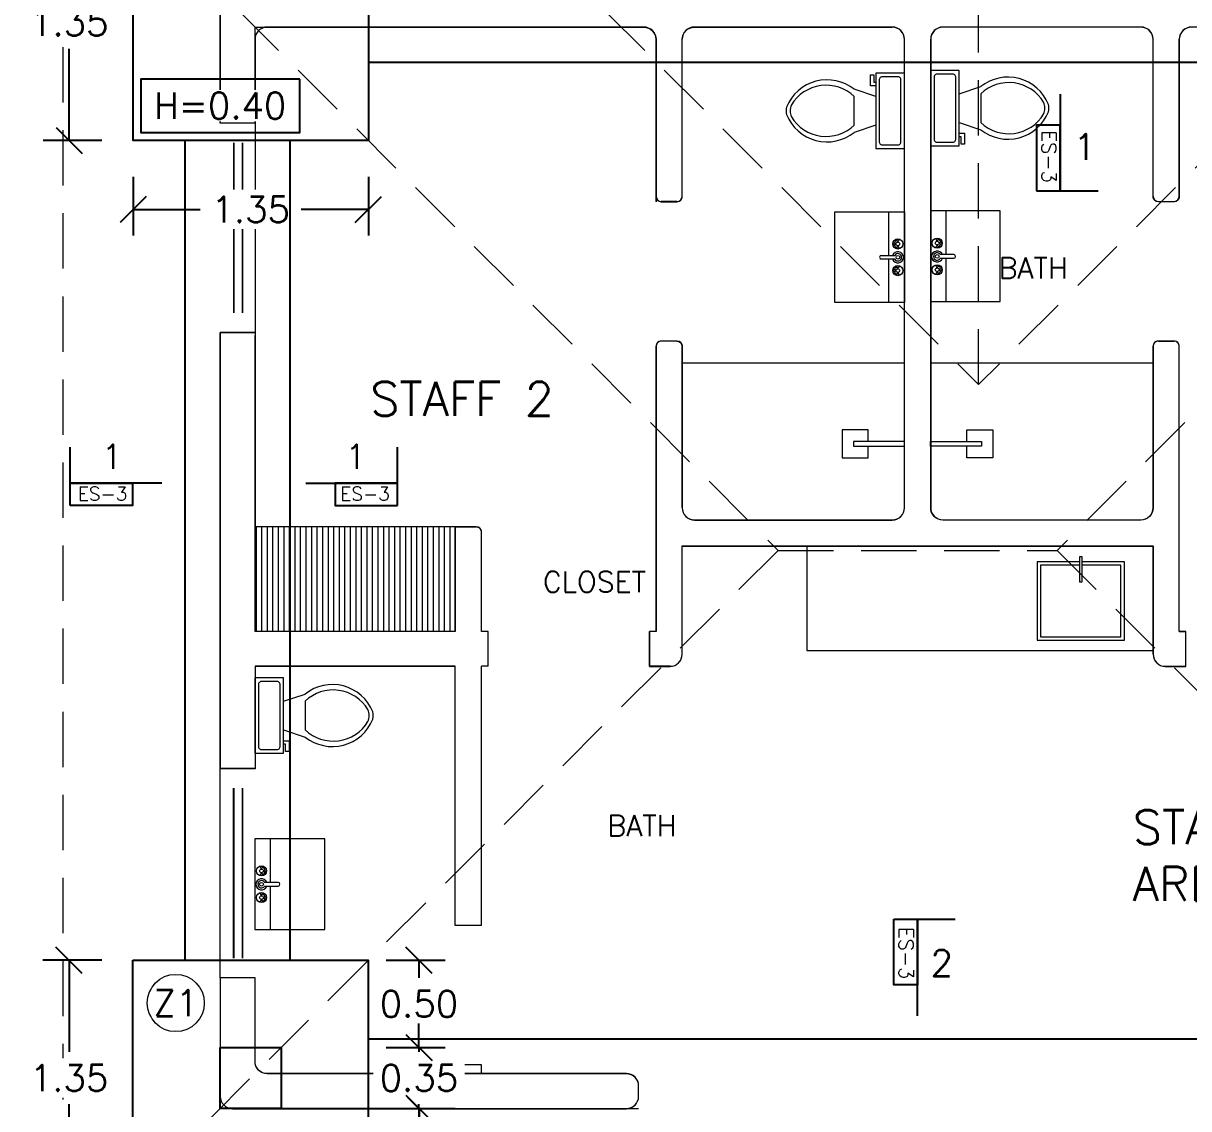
# Model space of a CAD drawing. Header units: metres. Extents: x -25 to 234, y -25 to 53.
# Drawn here: x 84.4 to 91.08, y 28.46 to 34.68 of the extents above; entities that cross this region are included whole.
import ezdxf

# ---------------------------------------------------------------- set-up
doc = ezdxf.new("R2010")
doc.units = ezdxf.units.M
doc.header["$LTSCALE"] = 0.1
doc.header["$MEASUREMENT"] = 0
doc.header["$PDMODE"] = 66
doc.linetypes.add('CONTINUA', pattern=[0])
doc.linetypes.add('HIDDEN2', pattern=[4.7625, 3.175, -1.5875])
for name, color, linetype, lineweight in [('0-S-GRID-IDEN', 1, 'Continuous', 9), ('01a_Mobiliario', 250, 'Continuous', 0), ('02_mobiliario', 250, 'Continuous', 5), ('A-DOOR', 251, 'Continuous', 5), ('A-WALL', 7, 'Continuous', 5), ('baños', 251, 'Continuous', 0), ('closets', 253, 'Continuous', 0), ('MOB FIJOS', 251, 'Continuous', 0), ('piscina', 131, 'Continuous', 0), ('piso', 253, 'Continuous', 0)]:
    doc.layers.add(name, color=color, linetype=linetype, lineweight=lineweight)
for name, color, linetype in [('001-DIMTEXTO', 4, 'Continuous'), ('DIMENSIONES', 7, 'Continuous'), ('DIMTEXTO', 4, 'Continuous'), ('HATCH', 8, 'Continuous'), ('TEXTOS', 4, 'Continuous'), ('ZAPATAS', 6, 'Continuous')]:
    doc.layers.add(name, color=color, linetype=linetype)
doc.layers.add('Techos 1', color=7, linetype='HIDDEN2', lineweight=9, true_color=0x42391a)
doc.styles.add('SMPLEX', font='simplex.shx')
doc.styles.get("Standard").update_dxf_attribs({"font": 'arial.ttf'})
doc.dimstyles.new('DIM-75', dxfattribs={"dimscale": 0.75, "dimtxt": 0.2, "dimasz": 0.2, "dimexe": 0.2, "dimexo": 0.2, "dimgap": 0.1, "dimtad": 0, "dimtih": 1, "dimtoh": 1, "dimzin": 0, "dimdsep": 46, "dimtxsty": 'SMPLEX', "dimblk1": 'OBLIQUE', "dimblk2": 'OBLIQUE', "dimsah": 1, "dimcen": 0.2, "dimclrd": 4, "dimclre": 4, "dimclrt": 4, "dimadec": 0, "dimazin": 0, "dimtfac": 1, "dimtmove": 1, "dimatfit": 3, "dimldrblk": 'OPEN30', "dimfxl": 0.25, "dimfxlon": 1, "dimtfill": 1, "dimtolj": 1, "dimtzin": 0, "dimarcsym": 0})

# ---------------------------------------------------------------- blocks, each defined once
blk = doc.blocks.new('PL MUEBLES 1N NASAS 09')
at = {"layer": 'closets', "transparency": 33554687}
h = blk.add_hatch(dxfattribs=at)
h.set_pattern_fill('LINE', color=4, scale=0.01, angle=90)
h.set_pattern_definition([(90, (-65.77313, 232.010073), (-0.03175, 2e-18), [])])
h.paths.add_polyline_path([(40.03, 36.2941), (41.1786, 36.2941), (41.1786, 35.6941), (40.03, 35.6941)])
at = {"layer": '01a_Mobiliario', "color": 4, "transparency": 33554684}
blk.add_line((43.1949, 35.584), (45.1807, 35.584), dxfattribs=at)
at = {"layer": '02_mobiliario', "color": 4}
for p, q in [((43.1949, 36.184), (43.1949, 35.584)), ((43.1949, 35.584), (43.2449, 35.584))]:
    blk.add_line(p, q, dxfattribs=at)
at = {"layer": 'A-WALL', "color": 4}
for p, q in [((39.8305, 39.289), (39.8305, 38.6083)), ((42.2605, 39.159), (40.1005, 39.159)), ((43.6855, 39.159), (42.5505, 39.159)), ((45.1112, 39.159), (43.9755, 39.159)), ((40.0305, 39.089), (40.0305, 35.6941)), ((42.3305, 38.159), (42.3305, 39.089)), ((42.4805, 38.189), (42.4805, 39.089)), ((43.7555, 36.404), (43.7555, 39.089)), ((43.9055, 36.404), (43.9055, 39.089)), ((45.1812, 38.189), (45.1812, 39.089)), ((45.3312, 38.189), (45.3312, 39.089)), ((40.0305, 38.6083), (39.8305, 38.6083)), ((42.3305, 38.189), (42.3305, 38.309)), ((42.4505, 38.159), (42.3605, 38.159)), ((45.2112, 38.159), (45.3012, 38.159)), ((39.8305, 37.4083), (39.8305, 34.9083)), ((40.0305, 37.4083), (39.8305, 37.4083)), ((42.3305, 35.6941), (42.3305, 37.329)), ((42.4505, 37.359), (42.3605, 37.359)), ((42.4805, 36.404), (42.4805, 37.329)), ((45.1812, 36.404), (45.1812, 37.329)), ((45.2112, 37.359), (45.3012, 37.359)), ((45.3312, 35.6941), (45.3312, 37.329)), ((41.1791, 35.6941), (41.1791, 36.2941)), ((41.1791, 36.2941), (41.2991, 36.2941)), ((42.5505, 36.334), (43.6855, 36.334)), ((43.9755, 36.334), (45.1112, 36.334)), ((41.3291, 35.6941), (41.3291, 36.2641)), ((42.4805, 35.5641), (42.4805, 36.184)), ((42.4805, 36.184), (45.1812, 36.184)), ((45.1812, 35.5641), (45.1812, 36.184)), ((41.1791, 35.6941), (40.0305, 35.6941)), ((41.3673, 35.6941), (41.3291, 35.6941)), ((41.3673, 35.4941), (41.3673, 35.6941)), ((42.3305, 35.6941), (42.2923, 35.6941)), ((42.2923, 35.4941), (42.2923, 35.6941)), ((45.3312, 35.6941), (45.3694, 35.6941)), ((45.3694, 35.4941), (45.3694, 35.6941)), ((39.8305, 35.5583), (39.8305, 34.9083)), ((40.0305, 35.4941), (40.0305, 34.9083)), ((41.1791, 35.4941), (40.0305, 35.4941)), ((41.1791, 34.009), (41.1791, 35.4941)), ((41.3673, 35.4941), (41.3291, 35.4941)), ((41.3291, 34.009), (41.3291, 35.4941)), ((42.4105, 35.4941), (42.2923, 35.4941)), ((45.2512, 35.4941), (45.3694, 35.4941)), ((40.0305, 34.9083), (39.8305, 34.9083)), ((41.3291, 34.009), (41.1791, 34.009)), ((39.8305, 33.7083), (39.8305, 33.029)), ((40.0305, 33.7083), (39.8305, 33.7083)), ((41.3291, 33.209), (41.1791, 33.209)), ((41.1791, 33.159), (41.1791, 33.209)), ((41.3291, 33.159), (41.3291, 33.209))]:
    blk.add_line(p, q, dxfattribs=at)
for points in [[(41.1791, 33.159), (40.1005, 33.159, -0.414214), (40.0305, 33.229), (40.0305, 33.7083)], [(39.9005, 32.959), (42.1605, 32.959, 0.414213), (42.2305, 33.029), (42.2305, 33.089, 0.414214), (42.1605, 33.159), (41.0791, 33.159)]]:
    blk.add_lwpolyline(points, format="xyb", dxfattribs=at)
blk.add_lwpolyline([(41.1791, 32.959), (40.0305, 32.959)], dxfattribs=at)
for centre, radius, start, end in [((40.1005, 39.089), 0.07, 90, 180), ((42.2605, 39.089), 0.07, 360, 90), ((42.5505, 39.089), 0.07, 90, 180), ((43.6855, 39.089), 0.07, 360, 90), ((43.9755, 39.089), 0.07, 90, 180), ((45.1112, 39.089), 0.07, 0, 90), ((45.4012, 39.089), 0.07, 90, 180), ((42.3605, 38.189), 0.03, 180, 270), ((42.4505, 38.189), 0.03, 270, 360), ((45.2112, 38.189), 0.03, 180, 270), ((45.3012, 38.189), 0.03, 270, 360), ((42.3605, 37.329), 0.03, 90, 180), ((42.4505, 37.329), 0.03, 360, 90), ((45.2112, 37.329), 0.03, 90, 180), ((45.3012, 37.329), 0.03, 360, 90), ((42.5505, 36.404), 0.07, 180, 270), ((43.6855, 36.404), 0.07, 270, 360), ((43.9755, 36.404), 0.07, 180, 270), ((45.1112, 36.404), 0.07, 270, 0), ((41.2991, 36.2641), 0.03, 0, 90), ((42.4105, 35.5641), 0.07, 270, 0), ((45.2512, 35.5641), 0.07, 180, 270), ((39.9005, 33.029), 0.07, 180, 269.9999)]:
    blk.add_arc(centre, radius, start, end, dxfattribs=at)
at = {"layer": 'baños', "color": 4}
for p, q in [((43.5596, 38.8227), (43.5596, 38.8844)), ((43.5596, 38.8844), (43.5802, 38.8844)), ((43.5802, 38.8844), (43.5802, 38.8432)), ((43.5802, 38.8432), (43.5905, 38.8432)), ((44.0284, 38.8895), (43.9462, 38.8895)), ((43.5905, 38.761), (43.4671, 38.8021)), ((43.5905, 38.8227), (43.5596, 38.8227)), ((44.0696, 38.7764), (44.193, 38.8175)), ((44.193, 38.7764), (44.193, 38.6118)), ((43.4671, 38.5964), (43.4671, 38.761)), ((43.5905, 38.5964), (43.4671, 38.5553)), ((44.0696, 38.6118), (44.193, 38.5707)), ((44.0696, 38.5501), (44.1004, 38.5501)), ((44.0798, 38.5296), (44.0696, 38.5296)), ((44.0798, 38.4884), (44.0798, 38.5296)), ((44.1004, 38.5501), (44.1004, 38.4884)), ((43.6316, 38.4833), (43.7139, 38.4833)), ((44.1004, 38.4884), (44.0798, 38.4884)), ((43.6653, 37.8496), (43.6653, 38.1003)), ((43.9948, 37.8544), (43.9948, 38.1051)), ((43.7072, 37.9182), (43.7015, 37.9182)), ((43.7072, 37.913), (43.7015, 37.913)), ((43.7147, 37.9258), (43.7147, 37.9314)), ((43.7147, 37.9055), (43.7147, 37.8998)), ((43.72, 37.9257), (43.72, 37.9314)), ((43.72, 37.9054), (43.72, 37.8998)), ((43.9401, 37.9305), (43.9401, 37.9362)), ((43.9401, 37.9102), (43.9401, 37.9045)), ((43.9453, 37.9305), (43.9453, 37.9362)), ((43.9453, 37.9103), (43.9453, 37.9045)), ((43.9528, 37.923), (43.9585, 37.923)), ((43.9529, 37.9177), (43.9585, 37.9177)), ((43.6224, 37.8496), (43.6991, 37.8496)), ((44.0377, 37.8544), (43.9609, 37.8544)), ((43.9609, 37.8333), (44.0377, 37.8333)), ((43.9948, 37.5851), (43.9948, 37.8333)), ((43.6991, 37.8285), (43.6224, 37.8285)), ((43.6653, 37.5803), (43.6653, 37.8285)), ((43.7072, 37.7652), (43.7015, 37.7652)), ((43.7147, 37.7727), (43.7147, 37.7784)), ((43.72, 37.7727), (43.72, 37.7784)), ((43.9401, 37.7774), (43.9401, 37.7832)), ((43.9453, 37.7775), (43.9453, 37.7832)), ((43.9528, 37.77), (43.9585, 37.77)), ((43.9529, 37.7647), (43.9585, 37.7647)), ((43.7072, 37.7599), (43.7015, 37.7599)), ((43.7147, 37.7525), (43.7147, 37.7467)), ((43.72, 37.7524), (43.72, 37.7467)), ((43.9401, 37.7572), (43.9401, 37.7515)), ((43.9453, 37.7572), (43.9453, 37.7515)), ((42.48, 37.234), (43.755, 37.234)), ((43.905, 37.234), (45.1807, 37.234)), ((43.5468, 36.8505), (43.3982, 36.8505)), ((43.3982, 36.8505), (43.3982, 36.6886)), ((43.5468, 36.7839), (43.5468, 36.8505)), ((44.1132, 36.7839), (44.1132, 36.8505)), ((44.1132, 36.8505), (44.2618, 36.8505)), ((44.2618, 36.8505), (44.2618, 36.6886)), ((43.755, 36.7839), (43.463, 36.7839)), ((43.463, 36.7839), (43.463, 36.7563)), ((43.755, 36.7563), (43.755, 36.7839)), ((43.905, 36.7839), (44.1971, 36.7839)), ((43.905, 36.7563), (43.905, 36.7839)), ((44.1971, 36.7839), (44.1971, 36.7563)), ((43.463, 36.7563), (43.755, 36.7563)), ((43.5468, 36.6886), (43.5468, 36.7563)), ((44.1971, 36.7563), (43.905, 36.7563)), ((44.1132, 36.6886), (44.1132, 36.7563)), ((43.3982, 36.6886), (43.5468, 36.6886)), ((44.2618, 36.6886), (44.1132, 36.6886)), ((40.1534, 35.4072), (40.0712, 35.4072)), ((40.1946, 35.294), (40.318, 35.3352)), ((40.318, 35.294), (40.318, 35.1295)), ((40.1946, 35.1295), (40.318, 35.0884)), ((40.1946, 35.0678), (40.2254, 35.0678)), ((40.2048, 35.0472), (40.1946, 35.0472)), ((40.2048, 35.0061), (40.2048, 35.0472)), ((40.2254, 35.0678), (40.2254, 35.0061)), ((40.2254, 35.0061), (40.2048, 35.0061)), ((40.1198, 34.2552), (40.1198, 34.5058)), ((40.0651, 34.3312), (40.0651, 34.3369)), ((40.0651, 34.3109), (40.0651, 34.3053)), ((40.0703, 34.3313), (40.0703, 34.3369)), ((40.0703, 34.311), (40.0703, 34.3053)), ((40.0778, 34.3238), (40.0835, 34.3238)), ((40.0779, 34.3185), (40.0835, 34.3185)), ((40.1627, 34.2552), (40.0859, 34.2552)), ((40.0859, 34.234), (40.1627, 34.234)), ((40.1198, 33.9858), (40.1198, 34.234)), ((40.0651, 34.1782), (40.0651, 34.1839)), ((40.0651, 34.1579), (40.0651, 34.1522)), ((40.0703, 34.1783), (40.0703, 34.1839)), ((40.0703, 34.158), (40.0703, 34.1522)), ((40.0778, 34.1707), (40.0835, 34.1707)), ((40.0779, 34.1654), (40.0835, 34.1654))]:
    blk.add_line(p, q, dxfattribs=at)
for points in [[(44.0696, 38.91), (43.905, 38.91), (43.905, 38.4781), (44.0696, 38.4781)], [(43.5905, 38.4627), (43.755, 38.4627), (43.755, 38.8946), (43.5905, 38.8946)], [(43.355, 38.1003), (43.755, 38.1003), (43.755, 37.5803), (43.355, 37.5803)], [(44.305, 38.1051), (43.905, 38.1051), (43.905, 37.5851), (44.305, 37.5851)], [(40.1946, 35.4277), (40.03, 35.4277), (40.03, 34.9958), (40.1946, 34.9958)], [(40.43, 34.5058), (40.03, 34.5058), (40.03, 33.9858), (40.43, 33.9858)]]:
    blk.add_lwpolyline(points, close=True, dxfattribs=at)
for points in [[(43.611, 38.8535), (43.611, 38.5039)], [(43.7139, 38.8741), (43.6316, 38.8741)], [(43.7344, 38.5039), (43.7344, 38.8535)], [(43.9256, 38.8689), (43.9256, 38.5193)], [(44.049, 38.5193), (44.049, 38.8689)], [(43.9462, 38.4987), (44.0284, 38.4987)], [(40.0506, 35.3866), (40.0506, 35.0369)], [(40.174, 35.0369), (40.174, 35.3866)], [(40.0712, 35.0164), (40.1534, 35.0164)]]:
    blk.add_lwpolyline(points, dxfattribs=at)
for centre, radius in [((43.7173, 37.9156), 0.029), ((43.6962, 37.9156), 0.0059), ((43.7173, 37.9156), 0.0106), ((43.7173, 37.9367), 0.0059), ((43.7173, 37.8945), 0.0059), ((43.9427, 37.9204), 0.029), ((43.9427, 37.9204), 0.0106), ((43.9427, 37.9415), 0.0059), ((43.9427, 37.8993), 0.0059), ((43.9638, 37.9204), 0.0059), ((43.7173, 37.8391), 0.0106), ((43.9427, 37.8438), 0.0106), ((43.7173, 37.7626), 0.029), ((43.6962, 37.7626), 0.0059), ((43.7173, 37.7626), 0.0106), ((43.7173, 37.7837), 0.0059), ((43.9427, 37.7673), 0.029), ((43.9427, 37.7673), 0.0106), ((43.9427, 37.7884), 0.0059), ((43.9638, 37.7673), 0.0059), ((43.7173, 37.7415), 0.0059), ((43.9427, 37.7462), 0.0059), ((40.0677, 34.3211), 0.029), ((40.0677, 34.3211), 0.0106), ((40.0677, 34.3422), 0.0059), ((40.0677, 34.3), 0.0059), ((40.0888, 34.3211), 0.0059), ((40.0677, 34.2446), 0.0106), ((40.0677, 34.1681), 0.029), ((40.0677, 34.1681), 0.0106), ((40.0677, 34.1892), 0.0059), ((40.0888, 34.1681), 0.0059), ((40.0677, 34.147), 0.0059)]:
    blk.add_circle(centre, radius, dxfattribs=at)
for centre, radius, start, end in [((43.3112, 38.6063), 0.2503, 51.46911, 157.97143), ((43.629, 38.8561), 0.0182, 81.8699, 188.1301), ((43.7165, 38.8561), 0.0182, 351.8699, 98.1301), ((43.9436, 38.8715), 0.0182, 81.8699, 188.1301), ((44.031, 38.8715), 0.0182, 351.8699, 98.1301), ((44.3489, 38.6217), 0.2503, 22.02843, 128.53071), ((44.3537, 38.6077), 0.233, 31.05301, 133.63209), ((43.3063, 38.5923), 0.233, 46.36773, 148.94682), ((43.1586, 38.6787), 0.0823, 164.86053, 195.13947), ((43.1817, 38.6787), 0.0823, 155.73182, 204.26817), ((44.4784, 38.6941), 0.0823, 335.73182, 24.26817), ((44.5015, 38.6941), 0.0823, 344.86053, 15.13947), ((43.3112, 38.7511), 0.2503, 202.02843, 308.53071), ((43.3063, 38.7651), 0.233, 211.05301, 313.63209), ((44.3489, 38.7665), 0.2503, 231.46911, 337.97143), ((44.3537, 38.7805), 0.233, 226.36773, 328.94682), ((43.629, 38.5013), 0.0182, 171.8699, 278.1301), ((43.7165, 38.5013), 0.0182, 261.8699, 8.1301), ((43.9436, 38.5167), 0.0182, 171.8699, 278.1301), ((44.031, 38.5167), 0.0182, 261.8699, 8.1301), ((43.7173, 37.9156), 0.0211, 105.7907, 164.7593), ((43.7173, 37.9156), 0.0211, 195.9211, 253.5587), ((43.9427, 37.9204), 0.0211, 15.2407, 74.2093), ((43.9427, 37.9204), 0.0211, 286.4413, 344.0789), ((43.6224, 37.8391), 0.0106, 90, 270), ((43.7173, 37.8391), 0.0317, 199.6397, 160.3486), ((43.7173, 37.8391), 0.0211, 210.2446, 149.6569), ((43.9427, 37.8438), 0.0317, 19.6514, 340.3603), ((43.9427, 37.8438), 0.0211, 30.3431, 329.7554), ((44.0377, 37.8438), 0.0106, 270, 90), ((43.7173, 37.7626), 0.0211, 105.9116, 163.88), ((43.9427, 37.7673), 0.0211, 16.12, 74.0884), ((43.7173, 37.7626), 0.0211, 196.0953, 253.7658), ((43.9427, 37.7673), 0.0211, 286.2342, 343.9047), ((40.0686, 35.3892), 0.0182, 81.8699, 188.1301), ((40.156, 35.3892), 0.0182, 351.8699, 98.1301), ((40.4739, 35.1394), 0.2503, 22.02843, 128.53071), ((40.4787, 35.1254), 0.233, 31.05301, 133.63209), ((40.6034, 35.2118), 0.0823, 335.73182, 24.26817), ((40.6265, 35.2118), 0.0823, 344.86053, 15.13947), ((40.4739, 35.2842), 0.2503, 231.46911, 337.97143), ((40.4787, 35.2982), 0.233, 226.36773, 328.94682), ((40.0686, 35.0344), 0.0182, 171.8699, 278.1301), ((40.156, 35.0344), 0.0182, 261.8699, 8.1301), ((40.0677, 34.3211), 0.0211, 15.2407, 74.2093), ((40.0677, 34.3211), 0.0211, 286.4413, 344.0789), ((40.0677, 34.2446), 0.0317, 19.6514, 340.3603), ((40.0677, 34.2446), 0.0211, 30.3431, 329.7554), ((40.1627, 34.2446), 0.0106, 270, 90), ((40.0677, 34.1681), 0.0211, 16.12, 74.0884), ((40.0677, 34.1681), 0.0211, 286.2342, 343.9047)]:
    blk.add_arc(centre, radius, start, end, dxfattribs=at)
at = {"layer": 'closets', "color": 4, "transparency": 33554687}
blk.add_line((41.1786, 36.2941), (40.03, 36.2941), dxfattribs=at)
at = {"layer": 'MOB FIJOS', "color": 4, "transparency": 33554684}
for points in [[(44.7582, 36.0933), (44.5162, 36.0933), (44.5162, 35.6433), (45.0162, 35.6433), (45.0162, 36.0933), (44.7742, 36.0933)], [(44.7582, 36.0733), (44.5362, 36.0733), (44.5362, 35.6633), (44.9962, 35.6633), (44.9962, 36.0733), (44.7742, 36.0733)]]:
    blk.add_lwpolyline(points, dxfattribs=at)
at = {"layer": 'MOB FIJOS', "color": 4, "ltscale": 0.005, "transparency": 33554684}
blk.add_lwpolyline([(44.7582, 35.9776), (44.7742, 35.9776), (44.7742, 36.1218), (44.7582, 36.1218)], close=True, dxfattribs=at)
at = {"layer": 'piscina', "color": 4, "const_width": 0.01}
for points in [[(39.9084, 38.497), (39.9084, 37.5196)], [(39.959, 38.497), (39.959, 37.5196)], [(39.9079, 34.797), (39.9079, 33.8196)], [(39.9585, 34.797), (39.9585, 33.8196)]]:
    blk.add_lwpolyline(points, dxfattribs=at)
at = {"layer": 'piso', "color": 4}
blk.add_line((42.16, 32.959), (42.2305, 32.959), dxfattribs=at)
at = {"layer": 'Techos 1', "color": 4}
for p, q in [((44.1805, 37.109), (44.1805, 48.7981)), ((38.9305, 32.059), (38.9305, 40.259)), ((38.9305, 40.259), (43.0305, 36.159)), ((41.0305, 40.259), (44.1805, 37.109)), ((47.3305, 40.259), (44.1805, 37.109)), ((48.7305, 40.259), (44.6305, 36.159)), ((43.0305, 36.159), (38.9305, 32.059)), ((43.0305, 36.159), (44.6305, 36.159)), ((44.6305, 36.159), (48.7305, 32.059))]:
    blk.add_line(p, q, dxfattribs=at)
at = {"layer": 'TEXTOS', "color": 4}
for s, insert, char_height, width, attachment_point in [('{\\Fromans|c0;\\H0.8x;BATH}', (44.6909, 37.7171), 0.15, 3.404877, 9), ('{\\Fromans|c0; STAFF 2}', (40.5576, 36.9302), 0.195, 3.386779, 7), ('{\\Fromans|c0;\\H0.8x;CLOSET\\H1.25x; }', (42.2729, 35.9185), 0.15, 3.404877, 9), ('{\\Fromans|c0;\\H0.8x;BATH}', (42.4473, 34.5199), 0.15, 3.404877, 9), ('{\\Fromans|c0;STAFF \\PAREA}', (45.0649, 34.1491), 0.195, 3.422974, 7)]:
    blk.add_mtext(s, dxfattribs=dict(at, insert=insert, char_height=char_height, width=width, attachment_point=attachment_point))
blk = doc.blocks.new('A$C2bbc346b')
at = {"layer": 'A-WALL', "color": 7, "true_color": 0xffffff}
blk.add_line((1.4986, -18.9391), (1.4986, -17.454), dxfattribs=at)
for points in [[(0.2, -14.3398), (0, -14.3398), (0, -13.6591, -0.414214), (0.07, -13.5891), (2.03, -13.5891, 0.414214), (2.1, -13.5191), (2.1, -13.1918)], [(0.2, -14.3398), (0.2, -13.7891), (2.43, -13.7891, -0.414214), (2.5, -13.8591), (2.5, -14.7891)], [(2.5, -14.6391), (2.5, -14.7591, 0.414214), (2.53, -14.7891), (2.62, -14.7891, 0.414214), (2.65, -14.7591), (2.65, -13.8591, -0.414214), (2.72, -13.7891), (3.855, -13.7891)], [(2.62, -15.5891, -0.414214), (2.65, -15.6191), (2.65, -16.5441, 0.414214), (2.72, -16.6141), (3.855, -16.6141, 0.414214), (3.925, -16.5441), (3.925, -13.8591, 0.414214), (3.855, -13.7891)], [(7.73, -13.7891), (5.5707, -13.7891, 0.414214), (5.5007, -13.8591), (5.5007, -14.7591, -0.414214), (5.4707, -14.7891), (5.3807, -14.7891, -0.414214), (5.3507, -14.7591), (5.3507, -13.8591, 0.414214), (5.2807, -13.7891), (4.145, -13.7891, 0.414214), (4.075, -13.8591), (4.075, -16.5441)], [(1.4986, -17.254), (1.4986, -16.684, 0.414214), (1.4686, -16.654), (1.3486, -16.654), (1.3486, -17.254), (0.2, -17.254), (0.2, -15.5565)], [(2.62, -15.5891), (2.53, -15.5891, 0.414214), (2.5, -15.6191), (2.5, -17.254), (2.4618, -17.254), (2.4618, -17.454), (2.58, -17.454, 0.414214), (2.65, -17.384), (2.65, -16.7641)], [(2.65, -16.7641), (5.3507, -16.7641), (5.3507, -17.384, 0.414214), (5.4207, -17.454), (5.5389, -17.454), (5.5389, -17.254), (5.5007, -17.254), (5.5007, -15.6191, 0.414214), (5.4707, -15.5891), (5.3807, -15.5891, 0.414214), (5.3507, -15.6191), (5.3507, -16.5441, -0.414214), (5.2807, -16.6141), (4.145, -16.6141, -0.414214), (4.075, -16.5441)], [(1.3486, -19.7891), (0.27, -19.7891, -0.414214), (0.2, -19.7191), (0.2, -19.2398), (0, -19.2398), (0, -19.9191)], [(0.07, -19.9891), (2.33, -19.9891, 0.414213), (2.4, -19.9191), (2.4, -19.8591, 0.414214), (2.33, -19.7891), (1.2486, -19.7891)]]:
    blk.add_lwpolyline(points, format="xyb", dxfattribs=at)
blk.add_lwpolyline([(1.3486, -18.9391), (1.3486, -17.454), (0.2, -17.454), (0.2, -18.0398), (0, -18.0398), (0, -15.5398), (0.2, -15.5398)], dxfattribs=at)
blk = doc.blocks.new('_Oblique')
at = {"color": 0, "linetype": 'ByBlock', "lineweight": -2}
blk.add_line((-0.5, -0.5), (0.5, 0.5), dxfattribs=at)
blk = doc.blocks.new('*D824')
at = {"layer": 'Defpoints', "color": 0, "linetype": 'CONTINUA', "transparency": 16777216}
for p in [(92.0825, -21.145), (92.4491, -21.145), (92.4491, -22.495)]:
    blk.add_point(p, dxfattribs=at)
at = {"layer": 'DIMENSIONES', "color": 4, "linetype": 'CONTINUA', "lineweight": -2, "transparency": 16777216}
for p, q in [((92.27, -21.145), (91.9325, -21.145)), ((92.0825, -21.145), (92.0825, -21.67)), ((92.0825, -22.495), (92.0825, -21.97)), ((92.27, -22.495), (91.9325, -22.495))]:
    blk.add_line(p, q, dxfattribs=at)
at = {"layer": 'DIMENSIONES', "color": 4, "linetype": 'CONTINUA', "lineweight": -2, "transparency": 16777216, "xscale": 0.15, "yscale": 0.15, "zscale": 0.15}
for p, rotation in [((92.0825, -21.145), 90), ((92.0825, -22.495), 270)]:
    blk.add_blockref('_Oblique', p, dxfattribs=dict(at, rotation=rotation))
at = {"layer": 'DIMENSIONES', "color": 4, "linetype": 'CONTINUA', "transparency": 16777216, "insert": (92.0825, -21.82), "char_height": 0.15, "attachment_point": 5, "style": 'SMPLEX', "bg_fill": 3, "box_fill_scale": 1.25, "bg_fill_color": 256, "bg_fill_true_color": 13158600, "bg_fill_transparency": 0}
blk.add_mtext('\\A1;1.35', dxfattribs=at)
blk = doc.blocks.new('_Open30')
at = {"layer": 'DIMTEXTO', "color": 0, "lineweight": -2}
for p, q in [((-1, 0.268), (0, 0)), ((0, 0), (-1, -0.268)), ((0, 0), (-1, 0))]:
    blk.add_line(p, q, dxfattribs=at)
blk = doc.blocks.new('*D953')
at = {"layer": 'Defpoints', "color": 0, "linetype": 'CONTINUA', "transparency": 16777216}
for p in [(92.0832, -15.095), (92.4497, -15.095), (92.4497, -16.445)]:
    blk.add_point(p, dxfattribs=at)
at = {"layer": 'DIMENSIONES', "color": 4, "linetype": 'CONTINUA', "lineweight": -2, "transparency": 16777216}
for p, q in [((92.2707, -15.095), (91.9332, -15.095)), ((92.0832, -15.095), (92.0832, -15.62)), ((92.0832, -16.445), (92.0832, -15.92)), ((92.2707, -16.445), (91.9332, -16.445))]:
    blk.add_line(p, q, dxfattribs=at)
at = {"layer": 'DIMENSIONES', "color": 4, "linetype": 'CONTINUA', "lineweight": -2, "transparency": 16777216, "xscale": 0.15, "yscale": 0.15, "zscale": 0.15}
for p, rotation in [((92.0832, -15.095), 90), ((92.0832, -16.445), 270)]:
    blk.add_blockref('_Oblique', p, dxfattribs=dict(at, rotation=rotation))
at = {"layer": 'DIMENSIONES', "color": 4, "linetype": 'CONTINUA', "transparency": 16777216, "insert": (92.0832, -15.77), "char_height": 0.15, "attachment_point": 5, "style": 'SMPLEX', "bg_fill": 3, "box_fill_scale": 1.25, "bg_fill_color": 256, "bg_fill_true_color": 13158600, "bg_fill_transparency": 0}
blk.add_mtext('\\A1;1.35', dxfattribs=at)
blk = doc.blocks.new('*D954')
at = {"layer": 'Defpoints', "color": 0, "linetype": 'CONTINUA', "transparency": 16777216}
for p in [(92.4497, -16.445), (93.7991, -16.445), (93.7991, -16.8404)]:
    blk.add_point(p, dxfattribs=at)
at = {"layer": 'DIMENSIONES', "color": 4, "linetype": 'CONTINUA', "lineweight": -2, "transparency": 16777216}
for p, q in [((92.4497, -16.6529), (92.4497, -16.9904)), ((93.7991, -16.6529), (93.7991, -16.9904)), ((92.4497, -16.8404), (92.8351, -16.8404)), ((93.7991, -16.8404), (93.4137, -16.8404))]:
    blk.add_line(p, q, dxfattribs=at)
at = {"layer": 'DIMENSIONES', "color": 4, "linetype": 'CONTINUA', "lineweight": -2, "transparency": 16777216, "xscale": 0.15, "yscale": 0.15, "zscale": 0.15, "rotation": 180}
blk.add_blockref('_Oblique', (92.4497, -16.8404), dxfattribs=at)
at = {"layer": 'DIMENSIONES', "color": 4, "linetype": 'CONTINUA', "lineweight": -2, "transparency": 16777216, "xscale": 0.15, "yscale": 0.15, "zscale": 0.15}
blk.add_blockref('_Oblique', (93.7991, -16.8404), dxfattribs=at)
at = {"layer": 'DIMENSIONES', "color": 4, "linetype": 'CONTINUA', "transparency": 16777216, "insert": (93.1244, -16.8404), "char_height": 0.15, "attachment_point": 5, "style": 'SMPLEX', "bg_fill": 3, "box_fill_scale": 1.25, "bg_fill_color": 256, "bg_fill_true_color": 13158600, "bg_fill_transparency": 0}
blk.add_mtext('\\A1;1.35', dxfattribs=at)
blk = doc.blocks.new('*D979')
at = {"layer": 'Defpoints', "color": 0, "linetype": 'CONTINUA', "transparency": 16777216}
for p in [(92.9484, -21.995), (93.2984, -21.995), (93.2984, -22.8904)]:
    blk.add_point(p, dxfattribs=at)
at = {"layer": 'DIMENSIONES', "color": 4, "linetype": 'CONTINUA', "lineweight": -2, "transparency": 16777216}
for p, q in [((92.9484, -22.7029), (92.9484, -23.0404)), ((93.2984, -22.7029), (93.2984, -23.0404)), ((92.9484, -22.8904), (93.2984, -22.8904)), ((93.1234, -22.8904), (93.1234, -23.3779)), ((93.1234, -23.3779), (93.2734, -23.3779))]:
    blk.add_line(p, q, dxfattribs=at)
at = {"layer": 'DIMENSIONES', "color": 4, "linetype": 'CONTINUA', "lineweight": -2, "transparency": 16777216, "xscale": 0.15, "yscale": 0.15, "zscale": 0.15, "rotation": 180}
blk.add_blockref('_Oblique', (92.9484, -22.8904), dxfattribs=at)
at = {"layer": 'DIMENSIONES', "color": 4, "linetype": 'CONTINUA', "lineweight": -2, "transparency": 16777216, "xscale": 0.15, "yscale": 0.15, "zscale": 0.15}
blk.add_blockref('_Oblique', (93.2984, -22.8904), dxfattribs=at)
at = {"layer": 'DIMENSIONES', "color": 4, "linetype": 'CONTINUA', "transparency": 16777216, "insert": (93.577, -23.3779), "char_height": 0.15, "attachment_point": 5, "style": 'SMPLEX', "bg_fill": 3, "box_fill_scale": 1.25, "bg_fill_color": 256, "bg_fill_true_color": 13158600, "bg_fill_transparency": 0}
blk.add_mtext('\\A1;0.35', dxfattribs=at)
blk = doc.blocks.new('*D980')
at = {"layer": 'Defpoints', "color": 0, "linetype": 'CONTINUA', "transparency": 16777216}
for p in [(93.2984, -21.645), (94.0892, -21.645), (93.2984, -21.995)]:
    blk.add_point(p, dxfattribs=at)
at = {"layer": 'DIMENSIONES', "color": 4, "linetype": 'CONTINUA', "lineweight": -2, "transparency": 16777216}
for p, q in [((94.0892, -21.645), (94.0892, -21.495)), ((93.9017, -21.645), (94.2392, -21.645)), ((94.0892, -21.645), (94.0892, -21.67)), ((94.0892, -21.995), (94.0892, -21.97)), ((93.9017, -21.995), (94.2392, -21.995)), ((94.0892, -21.995), (94.0892, -22.145))]:
    blk.add_line(p, q, dxfattribs=at)
at = {"layer": 'DIMENSIONES', "color": 4, "linetype": 'CONTINUA', "lineweight": -2, "transparency": 16777216, "xscale": 0.15, "yscale": 0.15, "zscale": 0.15}
for p, rotation in [((94.0892, -21.645), 270), ((94.0892, -21.995), 90)]:
    blk.add_blockref('_Oblique', p, dxfattribs=dict(at, rotation=rotation))
at = {"layer": 'DIMENSIONES', "color": 4, "linetype": 'CONTINUA', "transparency": 16777216, "insert": (94.0892, -21.82), "char_height": 0.15, "attachment_point": 5, "style": 'SMPLEX', "bg_fill": 3, "box_fill_scale": 1.25, "bg_fill_color": 256, "bg_fill_true_color": 13158600, "bg_fill_transparency": 0}
blk.add_mtext('\\A1;0.35', dxfattribs=at)
blk = doc.blocks.new('*D981')
at = {"layer": 'Defpoints', "color": 0, "linetype": 'CONTINUA', "transparency": 16777216}
for p in [(93.2984, -21.145), (94.0892, -21.145), (93.2984, -21.645)]:
    blk.add_point(p, dxfattribs=at)
at = {"layer": 'DIMENSIONES', "color": 4, "linetype": 'CONTINUA', "lineweight": -2, "transparency": 16777216}
for p, q in [((93.9017, -21.145), (94.2392, -21.145)), ((94.0892, -21.145), (94.0892, -21.245)), ((94.0892, -21.645), (94.0892, -21.545)), ((93.9017, -21.645), (94.2392, -21.645))]:
    blk.add_line(p, q, dxfattribs=at)
at = {"layer": 'DIMENSIONES', "color": 4, "linetype": 'CONTINUA', "lineweight": -2, "transparency": 16777216, "xscale": 0.15, "yscale": 0.15, "zscale": 0.15}
for p, rotation in [((94.0892, -21.145), 90), ((94.0892, -21.645), 270)]:
    blk.add_blockref('_Oblique', p, dxfattribs=dict(at, rotation=rotation))
at = {"layer": 'DIMENSIONES', "color": 4, "linetype": 'CONTINUA', "transparency": 16777216, "insert": (94.0892, -21.395), "char_height": 0.15, "attachment_point": 5, "style": 'SMPLEX', "bg_fill": 3, "box_fill_scale": 1.25, "bg_fill_color": 256, "bg_fill_true_color": 13158600, "bg_fill_transparency": 0}
blk.add_mtext('\\A1;0.50', dxfattribs=at)
blk = doc.blocks.new('*D982')
at = {"layer": 'Defpoints', "color": 0, "linetype": 'CONTINUA', "transparency": 16777216}
for p in [(93.2984, -21.995), (93.2984, -22.495), (94.0903, -22.495)]:
    blk.add_point(p, dxfattribs=at)
at = {"layer": 'DIMENSIONES', "color": 4, "linetype": 'CONTINUA', "lineweight": -2, "transparency": 16777216}
for p, q in [((93.9028, -21.995), (94.2403, -21.995)), ((94.0903, -21.995), (94.0903, -22.095)), ((94.0903, -22.495), (94.0903, -22.395)), ((93.9028, -22.495), (94.2403, -22.495))]:
    blk.add_line(p, q, dxfattribs=at)
at = {"layer": 'DIMENSIONES', "color": 4, "linetype": 'CONTINUA', "lineweight": -2, "transparency": 16777216, "xscale": 0.15, "yscale": 0.15, "zscale": 0.15}
for p, rotation in [((94.0903, -21.995), 90), ((94.0903, -22.495), 270)]:
    blk.add_blockref('_Oblique', p, dxfattribs=dict(at, rotation=rotation))
at = {"layer": 'DIMENSIONES', "color": 4, "linetype": 'CONTINUA', "transparency": 16777216, "insert": (94.0903, -22.245), "char_height": 0.15, "attachment_point": 5, "style": 'SMPLEX', "bg_fill": 3, "box_fill_scale": 1.25, "bg_fill_color": 256, "bg_fill_true_color": 13158600, "bg_fill_transparency": 0}
blk.add_mtext('\\A1;0.50', dxfattribs=at)
blk = doc.blocks.new('A$C49d8b0bc')
at = {"layer": '001-DIMTEXTO', "linetype": 'CONTINUA'}
blk.add_lwpolyline([(3.484, 2.2974), (3.8334, 2.2974), (3.8334, 1.9474), (3.484, 1.9474)], close=True, dxfattribs=at)
at = {"layer": 'DIMTEXTO', "color": 4}
blk.add_lwpolyline([(3.9411, 7.8481), (3.0287, 7.8481), (3.0287, 7.5425), (3.9411, 7.5425)], close=True, dxfattribs=at)
at = {"layer": 'TEXTOS', "color": 5, "linetype": 'Continuous', "ltscale": 0.01}
for p, q in [((8.3026, 7.7632), (8.3026, 7.209)), ((3.1494, 5.533), (2.6247, 5.533)), ((3.9755, 5.533), (4.5002, 5.533)), ((7.483, 2.4788), (7.483, 3.033))]:
    blk.add_line(p, q, dxfattribs=at)
at = {"layer": 'TEXTOS', "color": 6, "linetype": 'Continuous', "ltscale": 0.01}
for p, q in [((8.1666, 7.209), (8.5201, 7.209)), ((2.6247, 5.4042), (2.6247, 5.7389)), ((4.5002, 5.4042), (4.5002, 5.7389)), ((7.3469, 3.033), (7.7004, 3.033))]:
    blk.add_line(p, q, dxfattribs=at)
at = {"layer": 'TEXTOS', "color": 8, "linetype": 'Continuous', "ltscale": 0.01}
for points in [[(8.1666, 7.209), (8.3026, 7.209), (8.3026, 7.585), (8.1666, 7.585)], [(2.6247, 5.4042), (2.6247, 5.533), (2.9807, 5.533), (2.9807, 5.4042)], [(4.5002, 5.4042), (4.5002, 5.533), (4.1443, 5.533), (4.1443, 5.4042)], [(7.3469, 3.033), (7.483, 3.033), (7.483, 2.657), (7.3469, 2.657)]]:
    blk.add_lwpolyline(points, close=True, dxfattribs=at)
at = {"layer": 'ZAPATAS', "lineweight": 25}
for p, q in [((4.334, 7.9463), (10.6347, 7.9463)), ((4.3334, 2.3463), (10.6347, 2.3463))]:
    blk.add_line(p, q, dxfattribs=at)
for points in [[(2.9847, 8.8474), (4.334, 8.8474), (4.334, 7.4974), (2.9847, 7.4974)], [(2.984, 2.7974), (4.3334, 2.7974), (4.3334, 1.4474), (2.984, 1.4474)]]:
    blk.add_lwpolyline(points, close=True, dxfattribs=at)
at = {"layer": 'HATCH', "ltscale": 0.2}
blk.add_blockref('A$C2bbc346b', (3.484, 21.9354), dxfattribs=at)
at = {"layer": 'DIMTEXTO', "color": 4, "lineweight": -3, "insert": (2.8634, 5.6848), "char_height": 0.142, "attachment_point": 5, "style": 'SMPLEX', "bg_fill": 3, "box_fill_scale": 1.1, "bg_fill_color": 256, "bg_fill_true_color": 13158600, "bg_fill_transparency": 0}
blk.add_mtext('1', dxfattribs=at)
at = {"layer": 'TEXTOS', "color": 4, "ltscale": 0.5, "char_height": 0.0825, "attachment_point": 5, "rotation": 270, "style": 'SMPLEX'}
for insert in [(8.2382, 7.4045), (7.4185, 2.8375)]:
    blk.add_mtext('ES-3', dxfattribs=dict(at, insert=insert))
at = {"layer": 'TEXTOS', "color": 4, "ltscale": 0.5, "char_height": 0.0781, "attachment_point": 5, "style": 'SMPLEX'}
for insert in [(2.8098, 5.472), (4.3151, 5.472)]:
    blk.add_mtext('ES-3', dxfattribs=dict(at, insert=insert))
at = {"layer": 'DIMTEXTO', "color": 4, "char_height": 0.15, "attachment_point": 5, "rotation": 0, "style": 'SMPLEX', "bg_fill": 3, "box_fill_scale": 1.1, "bg_fill_color": 256, "bg_fill_true_color": 13158600, "bg_fill_transparency": 0}
for s, insert in [('\\A1;H=0.40', (3.4843, 7.6971)), ('\\A1;Z1', (3.2292, 2.5522))]:
    blk.add_mtext(s, dxfattribs=dict(at, insert=insert))
at = {"layer": 'DIMTEXTO', "color": 4, "lineweight": -3, "attachment_point": 5, "style": 'SMPLEX', "bg_fill": 3, "box_fill_scale": 1.1, "bg_fill_color": 256, "bg_fill_true_color": 13158600, "bg_fill_transparency": 0}
for s, insert, char_height in [('1', (8.4426, 7.4609), 0.15), ('1', (4.2615, 5.6848), 0.142), ('2', (7.6229, 2.7812), 0.15)]:
    blk.add_mtext(s, dxfattribs=dict(at, insert=insert, char_height=char_height))
at = {"layer": 'DIMENSIONES', "linetype": 'CONTINUA'}
for base, p1, p2, picture, middle in [((2.6181, 8.8474), (2.9847, 7.4974), (2.9847, 8.8474), '*D953', (2.6181, 8.1724)), ((2.6174, 2.7974), (2.984, 1.4474), (2.984, 2.7974), '*D824', (2.6174, 2.1224))]:
    dim = blk.add_linear_dim(base=base, p1=p1, p2=p2, angle=90, dimstyle='DIM-75', dxfattribs=at)
    dim.commit()
    dim.dimension.update_dxf_attribs({"geometry": picture, "text_midpoint": middle, "insert": (-89.4651, 23.9423)})
dim = blk.add_linear_dim(base=(3.8334, 1.0519), p1=(3.4834, 1.9474), p2=(3.8334, 1.9474), dimstyle='DIM-75', dxfattribs=at)
dim.commit()
dim.dimension.update_dxf_attribs({"geometry": '*D979', "text_midpoint": (3.8834, 0.5644), "insert": (-89.4651, 23.9423)})
at = {"layer": '0-S-GRID-IDEN'}
blk.add_circle((3.2292, 2.5522), 0.164, dxfattribs=at)
at = {"layer": 'DIMENSIONES', "linetype": 'CONTINUA'}
dim = blk.add_linear_dim(base=(4.334, 7.1019), p1=(2.9847, 7.4974), p2=(4.334, 7.4974), dimstyle='DIM-75', dxfattribs=at)
dim.commit()
dim.dimension.update_dxf_attribs({"geometry": '*D954', "text_midpoint": (3.6593, 7.1019), "insert": (-89.4651, 23.9423)})
dim = blk.add_linear_dim(base=(4.6241, 2.2974), p1=(3.8334, 1.9474), p2=(3.8334, 2.2974), angle=90, dimstyle='DIM-75', dxfattribs=at)
dim.commit()
dim.dimension.update_dxf_attribs({"geometry": '*D980', "text_midpoint": (4.6241, 2.1224), "insert": (-89.4651, 23.9423)})
at = {"layer": 'ZAPATAS', "lineweight": 25}
for p, q in [((3.284, 2.7974), (3.284, 7.4974)), ((3.884, 7.4974), (3.884, 2.7974))]:
    blk.add_line(p, q, dxfattribs=at)
at = {"layer": 'DIMENSIONES', "linetype": 'CONTINUA'}
dim = blk.add_linear_dim(base=(4.6252, 1.4474), p1=(3.8334, 1.9474), p2=(3.8334, 1.4474), angle=90, dimstyle='DIM-75', dxfattribs=at)
dim.commit()
dim.dimension.update_dxf_attribs({"geometry": '*D982', "text_midpoint": (4.6252, 1.6974), "insert": (-89.4651, 23.9423)})
dim = blk.add_linear_dim(base=(4.6241, 2.7974), p1=(3.8334, 2.2974), p2=(3.8334, 2.7974), angle=90, dimstyle='DIM-75', dxfattribs=at)
dim.commit()
dim.dimension.update_dxf_attribs({"geometry": '*D981', "text_midpoint": (4.6241, 2.5474), "insert": (-89.4651, 23.9423)})

msp = doc.modelspace()

# ---------------------------------------------------------------- linework, layer by layer
at = {"layer": 'A-DOOR'}
msp.add_line((85.5302, 29.2059), (85.5302, 30.4059), dxfattribs=at)

# ---------------------------------------------------------------- block references
msp.add_blockref('PL MUEBLES 1N NASAS 09', (45.6997, -4.5024))

# ---------------------------------------------------------------- next in the draw order: block references
at = {"layer": '001-DIMTEXTO', "linetype": 'CONTINUA'}
msp.add_blockref('A$C49d8b0bc', (82.0462, 26.5092), dxfattribs=at)

doc.saveas('drawing.dxf')
